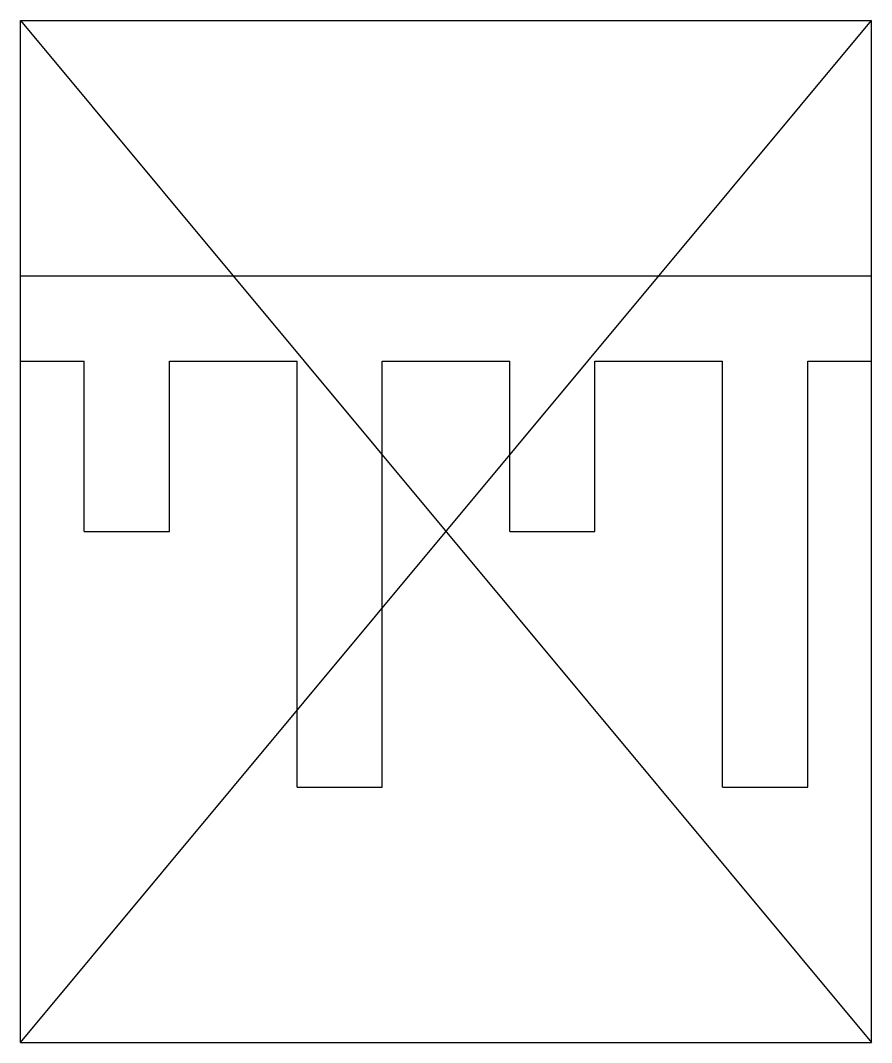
# Model space of a CAD drawing. Header units: metres. Extents: x 0 to 1, y 0 to 1.2.
import ezdxf

# ---------------------------------------------------------------- set-up
doc = ezdxf.new("R2010")
doc.units = ezdxf.units.M
doc.header["$LTSCALE"] = 0.2

msp = doc.modelspace()

# ---------------------------------------------------------------- linework, layer by layer
for p, q in [((0, 1.2), (1, 1.2)), ((0, 0), (0, 1.2)), ((1, 0), (1, 1.2)), ((0, 0.9), (1, 0.9)), ((0, 0.8), (0.075, 0.8)), ((0.075, 0.6), (0.075, 0.8)), ((0.175, 0.8), (0.325, 0.8)), ((0.175, 0.6), (0.175, 0.8)), ((0.325, 0.3), (0.325, 0.8)), ((0.425, 0.8), (0.575, 0.8)), ((0.425, 0.3), (0.425, 0.8)), ((0.575, 0.6), (0.575, 0.8)), ((0.675, 0.8), (0.825, 0.8)), ((0.675, 0.6), (0.675, 0.8)), ((0.825, 0.3), (0.825, 0.8)), ((0.925, 0.8), (1, 0.8)), ((0.925, 0.3), (0.925, 0.8)), ((0.075, 0.6), (0.175, 0.6)), ((0.575, 0.6), (0.675, 0.6)), ((0, 0.4), (0, 0.4)), ((0.325, 0.3), (0.425, 0.3)), ((0.825, 0.3), (0.925, 0.3)), ((0, 0.15), (0, 0.15)), ((0, 0), (1, 0))]:
    msp.add_line(p, q)
for points in [[(0, 0), (1, 1.2)], [(0, 1.2), (1, 0)]]:
    msp.add_lwpolyline(points)

doc.saveas('drawing.dxf')
